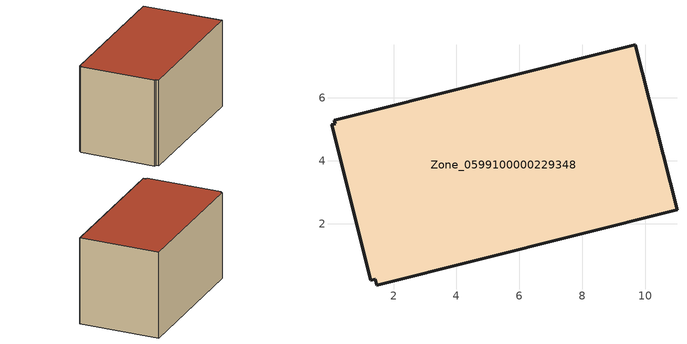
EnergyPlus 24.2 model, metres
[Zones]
Zone_0599100000229348
 floor ground (C_G): 1.27,0.19 0.03,5.14 0.15,5.17 0.12,5.28 9.69,7.69 11.01,2.45 1.47,0.04 1.42,0.23 z0
 wall outside (C_F): 9.69,7.69 0.12,5.28 0.15,5.17 0.03,5.14 1.27,0.19 1.42,0.23 1.47,0.04 11.01,2.45 9.69,7.69 z0:5.89
 roof outside (C_R): 0.03,5.14 1.27,0.19 1.42,0.23 1.47,0.04 11.01,2.45 9.69,7.69 0.12,5.28 0.15,5.17 z5.89
[BUILDING]
Pand.0599100000229348: North Axis=0; Terrain=City; Loads Convergence Tolerance Value=0.04; Temperature Convergence Tolerance Value=0.4; Solar Distribution=FullExterior; Maximum Number of Warmup Days=25; Minimum Number of Warmup Days=1
[Site:Location]
Rotterdam.The.Hague.AP_ZH_NLD Design_Conditions: Latitude=51.96; Longitude=4.45; Time Zone=1; Elevation=-4.5
[SITE:GROUNDTEMPERATURE:BUILDINGSURFACE]
18, 18, 18, 18, 18, 18, 18, 18, 18, 18, 18, 18
[MATERIAL] Thermal Absorptance=0.9; Solar Absorptance=0.7; Visible Absorptance=0.7
Name | Roughness | Thickness | Conductivity | Density | Specific Heat
G.TI.1975-1991 | MediumSmooth | 0.15 | 0.288461 | 540 | 1210
F.TI.1975-1991 | Rough | 0.3 | 0.230769 | 1920 | 840
R.TI.1975-1991 | MediumRough | 0.2 | 0.153846 | 1500 | 1000
[CONSTRUCTION]
C_G: G.TI.1975-1991
C_F: F.TI.1975-1991
C_R: R.TI.1975-1991
[ZONE]
Zone_0599100000229348: Type=1; Multiplier=1; Ceiling Height=Autocalculate; Volume=Autocalculate; Floor Area=autocalculate; Part of Total Floor Area=Yes
[ZONEINFILTRATION:DESIGNFLOWRATE]
Infil_Zone_0599100000229348: Zone or ZoneList or Space or SpaceList=Zone_0599100000229348; Schedule=AlwaysOn; Design Flow Rate Calculation Method=Flow/Area; Flow Rate per Floor Area=0.003; Constant Term Coefficient=1; Temperature Term Coefficient=0; Velocity Term Coefficient=0; Velocity Squared Term Coefficient=0
[HVACTEMPLATE:ZONE:IDEALLOADSAIRSYSTEM]
Zone_0599100000229348: Maximum Heating Supply Air Temperature=50; Minimum Cooling Supply Air Temperature=13; Maximum Heating Supply Air Humidity Ratio=0.0156; Minimum Cooling Supply Air Humidity Ratio=0.0077; Heating Limit=NoLimit; Cooling Limit=NoLimit; Dehumidification Control Type=ConstantSensibleHeatRatio; Cooling Sensible Heat Ratio=0.7; Dehumidification Setpoint=60; Humidification Control Type=None; Humidification Setpoint=30; Outdoor Air Method=None; Outdoor Air Flow Rate per Person=0.00944; Outdoor Air Flow Rate per Zone Floor Area=0; Outdoor Air Flow Rate per Zone=0; Demand Controlled Ventilation Type=None; Outdoor Air Economizer Type=NoEconomizer; Heat Recovery Type=None; Sensible Heat Recovery Effectiveness=0.7; Latent Heat Recovery Effectiveness=0.65
[ZONECONTROL:THERMOSTAT]
ThermostatControl_Zone_0599100000229348: Zone or ZoneList=Zone_0599100000229348; Control Type Schedule=DualSetpointControlType; Control 1=Thermostat_Zone_0599100000229348; Temperature Difference Between Cutout And Setpoint=0
[THERMOSTATSETPOINT:DUALSETPOINT]
Thermostat_Zone_0599100000229348: Heating Setpoint Temperature Schedule=HeatingSetpoint_Zone_0599100000229348; Cooling Setpoint Temperature Schedule=CoolingSetpoint_Zone_0599100000229348
[SCHEDULE:COMPACT]
HeatingSetpoint_Zone_0599100000229348: Through: 12/31, For: AllDays, Until: 24:00, 21
CoolingSetpoint_Zone_0599100000229348: Through: 12/31, For: AllDays, Until: 24:00, 24
DualSetpointControlType: Through: 12/31, For: AllDays, Until: 24:00, 4
AlwaysOn: Through: 12/31, For: AllDays, Until: 24:00, 1
